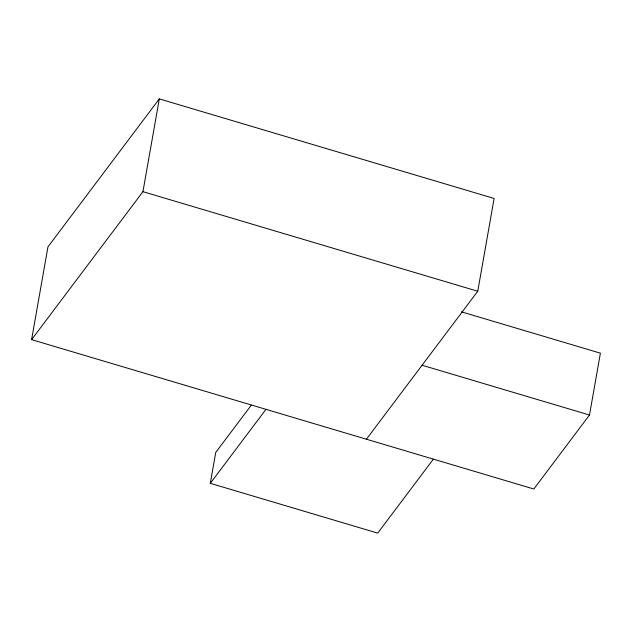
<?xml version="1.0" encoding="UTF-8"?>
<svg xmlns="http://www.w3.org/2000/svg" width="632" height="632" viewBox="0 0 632 632"><rect width="100%" height="100%" fill="white"/><g stroke="black" fill="none" stroke-linecap="round" stroke-linejoin="round"><path stroke-width="0.95" d="M461.368 311.813L600.4 353.17L589.49 415.027L533.827 489.01L31.6 339.637L47.961 246.851L159.304 98.884L494.113 198.464L477.752 291.249L366.418 439.216M31.6 339.637L142.943 191.67L159.304 98.884M433.378 459.132L377.707 533.116L210.298 483.33L215.757 452.394L251.291 405.175M210.298 483.33L265.969 409.346M142.943 191.67L477.752 291.249M422.081 365.233L589.49 415.027"/></g></svg>
